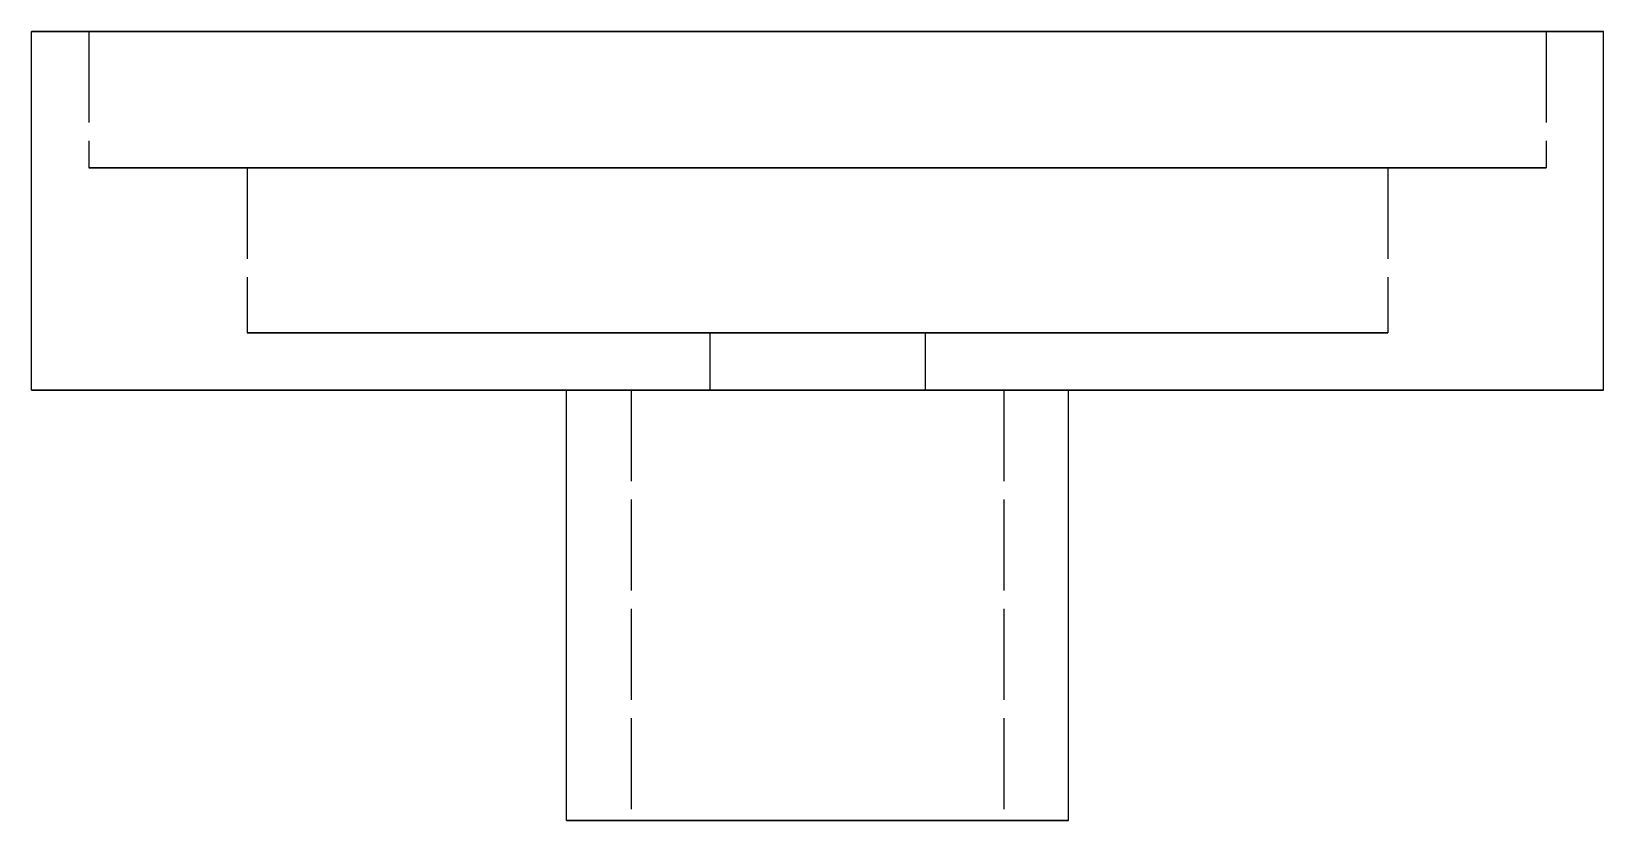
# Model space of a CAD drawing. Header units: millimetres. Extents: x -15 to 93, y 24 to 114.
# Drawn here: x 44.96 to 66.88, y 45.8 to 56.8 of the extents above; entities that cross this region are included whole.
import ezdxf

# ---------------------------------------------------------------- set-up
doc = ezdxf.new("R2010")
doc.units = ezdxf.units.MM
doc.linetypes.add('DASHED', pattern=[1.524, 1.27, -0.254])
doc.layers.add('HIDDEN', color=8, linetype='DASHED')
doc.layers.add('VISIBLE', color=7, linetype='CONTINUOUS')

msp = doc.modelspace()

# ---------------------------------------------------------------- linework, layer by layer
at = {"layer": 'HIDDEN'}
for points in [[(66.88, 56.8), (66.53206, 56.8), (66.18413, 56.8), (65.83619, 56.8), (65.48825, 56.8), (65.14032, 56.8), (64.79238, 56.8), (64.44444, 56.8), (64.09651, 56.8), (63.74857, 56.8), (63.40063, 56.8), (63.0527, 56.8), (62.70476, 56.8), (62.35683, 56.8), (62.00889, 56.8), (61.66095, 56.8), (61.31302, 56.8), (60.96508, 56.8), (60.61714, 56.8), (60.26921, 56.8), (59.92127, 56.8), (59.57333, 56.8), (59.2254, 56.8), (58.87746, 56.8), (58.52952, 56.8), (58.18159, 56.8), (57.83365, 56.8), (57.48571, 56.8), (57.13778, 56.8), (56.78984, 56.8), (56.4419, 56.8), (56.09397, 56.8), (55.74603, 56.8), (55.3981, 56.8), (55.05016, 56.8), (54.70222, 56.8), (54.35429, 56.8), (54.00635, 56.8), (53.65841, 56.8), (53.31048, 56.8), (52.96254, 56.8), (52.6146, 56.8), (52.26667, 56.8), (51.91873, 56.8), (51.57079, 56.8), (51.22286, 56.8), (50.87492, 56.8), (50.52698, 56.8), (50.17905, 56.8), (49.83111, 56.8), (49.48317, 56.8), (49.13524, 56.8), (48.7873, 56.8), (48.43937, 56.8), (48.09143, 56.8), (47.74349, 56.8), (47.39556, 56.8), (47.04762, 56.8), (46.69968, 56.8), (46.35175, 56.8), (46.00381, 56.8), (45.65587, 56.8), (45.30794, 56.8), (44.96, 56.8)], [(66.08, 56.8), (65.75746, 56.8), (65.43492, 56.8), (65.11238, 56.8), (64.78984, 56.8), (64.4673, 56.8), (64.14476, 56.8), (63.82222, 56.8), (63.49968, 56.8), (63.17714, 56.8), (62.8546, 56.8), (62.53206, 56.8), (62.20952, 56.8), (61.88698, 56.8), (61.56444, 56.8), (61.2419, 56.8), (60.91937, 56.8), (60.59683, 56.8), (60.27429, 56.8), (59.95175, 56.8), (59.62921, 56.8), (59.30667, 56.8), (58.98413, 56.8), (58.66159, 56.8), (58.33905, 56.8), (58.01651, 56.8), (57.69397, 56.8), (57.37143, 56.8), (57.04889, 56.8), (56.72635, 56.8), (56.40381, 56.8), (56.08127, 56.8), (55.75873, 56.8), (55.43619, 56.8), (55.11365, 56.8), (54.79111, 56.8), (54.46857, 56.8), (54.14603, 56.8), (53.82349, 56.8), (53.50095, 56.8), (53.17841, 56.8), (52.85587, 56.8), (52.53333, 56.8), (52.21079, 56.8), (51.88825, 56.8), (51.56571, 56.8), (51.24317, 56.8), (50.92063, 56.8), (50.5981, 56.8), (50.27556, 56.8), (49.95302, 56.8), (49.63048, 56.8), (49.30794, 56.8), (48.9854, 56.8), (48.66286, 56.8), (48.34032, 56.8), (48.01778, 56.8), (47.69524, 56.8), (47.3727, 56.8), (47.05016, 56.8), (46.72762, 56.8), (46.40508, 56.8), (46.08254, 56.8), (45.76, 56.8)], [(45.76, 56.8), (45.92127, 56.8), (46.08254, 56.8), (46.24381, 56.8), (46.40508, 56.8), (46.56635, 56.8), (46.72762, 56.8), (46.88889, 56.8), (47.05016, 56.8), (47.21143, 56.8), (47.3727, 56.8), (47.53397, 56.8), (47.69524, 56.8), (47.85651, 56.8), (48.01778, 56.8), (48.17905, 56.8), (48.34032, 56.8), (48.50159, 56.8), (48.66286, 56.8), (48.82413, 56.8), (48.9854, 56.8), (49.14667, 56.8), (49.30794, 56.8), (49.46921, 56.8), (49.63048, 56.8), (49.79175, 56.8), (49.95302, 56.8), (50.11429, 56.8), (50.27556, 56.8), (50.43683, 56.8), (50.5981, 56.8), (50.75937, 56.8), (50.92063, 56.8), (51.0819, 56.8), (51.24317, 56.8), (51.40444, 56.8), (51.56571, 56.8), (51.72698, 56.8), (51.88825, 56.8), (52.04952, 56.8), (52.21079, 56.8), (52.37206, 56.8), (52.53333, 56.8), (52.6946, 56.8), (52.85587, 56.8), (53.01714, 56.8), (53.17841, 56.8), (53.33968, 56.8), (53.50095, 56.8), (53.66222, 56.8), (53.82349, 56.8), (53.98476, 56.8), (54.14603, 56.8), (54.3073, 56.8), (54.46857, 56.8), (54.62984, 56.8), (54.79111, 56.8), (54.95238, 56.8), (55.11365, 56.8), (55.27492, 56.8), (55.43619, 56.8), (55.59746, 56.8), (55.75873, 56.8), (55.92, 56.8)], [(45.76, 56.8), (45.76, 54.9)], [(55.92, 56.8), (56.08127, 56.8), (56.24254, 56.8), (56.40381, 56.8), (56.56508, 56.8), (56.72635, 56.8), (56.88762, 56.8), (57.04889, 56.8), (57.21016, 56.8), (57.37143, 56.8), (57.5327, 56.8), (57.69397, 56.8), (57.85524, 56.8), (58.01651, 56.8), (58.17778, 56.8), (58.33905, 56.8), (58.50032, 56.8), (58.66159, 56.8), (58.82286, 56.8), (58.98413, 56.8), (59.1454, 56.8), (59.30667, 56.8), (59.46794, 56.8), (59.62921, 56.8), (59.79048, 56.8), (59.95175, 56.8), (60.11302, 56.8), (60.27429, 56.8), (60.43556, 56.8), (60.59683, 56.8), (60.7581, 56.8), (60.91937, 56.8), (61.08063, 56.8), (61.2419, 56.8), (61.40317, 56.8), (61.56444, 56.8), (61.72571, 56.8), (61.88698, 56.8), (62.04825, 56.8), (62.20952, 56.8), (62.37079, 56.8), (62.53206, 56.8), (62.69333, 56.8), (62.8546, 56.8), (63.01587, 56.8), (63.17714, 56.8), (63.33841, 56.8), (63.49968, 56.8), (63.66095, 56.8), (63.82222, 56.8), (63.98349, 56.8), (64.14476, 56.8), (64.30603, 56.8), (64.4673, 56.8), (64.62857, 56.8), (64.78984, 56.8), (64.95111, 56.8), (65.11238, 56.8), (65.27365, 56.8), (65.43492, 56.8), (65.59619, 56.8), (65.75746, 56.8), (65.91873, 56.8), (66.08, 56.8)], [(66.08, 56.8), (66.08, 54.9)], [(66.08, 54.9), (65.75746, 54.9), (65.43492, 54.9), (65.11238, 54.9), (64.78984, 54.9), (64.4673, 54.9), (64.14476, 54.9), (63.82222, 54.9), (63.49968, 54.9), (63.17714, 54.9), (62.8546, 54.9), (62.53206, 54.9), (62.20952, 54.9), (61.88698, 54.9), (61.56444, 54.9), (61.2419, 54.9), (60.91937, 54.9), (60.59683, 54.9), (60.27429, 54.9), (59.95175, 54.9), (59.62921, 54.9), (59.30667, 54.9), (58.98413, 54.9), (58.66159, 54.9), (58.33905, 54.9), (58.01651, 54.9), (57.69397, 54.9), (57.37143, 54.9), (57.04889, 54.9), (56.72635, 54.9), (56.40381, 54.9), (56.08127, 54.9), (55.75873, 54.9), (55.43619, 54.9), (55.11365, 54.9), (54.79111, 54.9), (54.46857, 54.9), (54.14603, 54.9), (53.82349, 54.9), (53.50095, 54.9), (53.17841, 54.9), (52.85587, 54.9), (52.53333, 54.9), (52.21079, 54.9), (51.88825, 54.9), (51.56571, 54.9), (51.24317, 54.9), (50.92063, 54.9), (50.5981, 54.9), (50.27556, 54.9), (49.95302, 54.9), (49.63048, 54.9), (49.30794, 54.9), (48.9854, 54.9), (48.66286, 54.9), (48.34032, 54.9), (48.01778, 54.9), (47.69524, 54.9), (47.3727, 54.9), (47.05016, 54.9), (46.72762, 54.9), (46.40508, 54.9), (46.08254, 54.9), (45.76, 54.9)], [(45.76, 54.9), (45.92127, 54.9), (46.08254, 54.9), (46.24381, 54.9), (46.40508, 54.9), (46.56635, 54.9), (46.72762, 54.9), (46.88889, 54.9), (47.05016, 54.9), (47.21143, 54.9), (47.3727, 54.9), (47.53397, 54.9), (47.69524, 54.9), (47.85651, 54.9), (48.01778, 54.9), (48.17905, 54.9), (48.34032, 54.9), (48.50159, 54.9), (48.66286, 54.9), (48.82413, 54.9), (48.9854, 54.9), (49.14667, 54.9), (49.30794, 54.9), (49.46921, 54.9), (49.63048, 54.9), (49.79175, 54.9), (49.95302, 54.9), (50.11429, 54.9), (50.27556, 54.9), (50.43683, 54.9), (50.5981, 54.9), (50.75937, 54.9), (50.92063, 54.9), (51.0819, 54.9), (51.24317, 54.9), (51.40444, 54.9), (51.56571, 54.9), (51.72698, 54.9), (51.88825, 54.9), (52.04952, 54.9), (52.21079, 54.9), (52.37206, 54.9), (52.53333, 54.9), (52.6946, 54.9), (52.85587, 54.9), (53.01714, 54.9), (53.17841, 54.9), (53.33968, 54.9), (53.50095, 54.9), (53.66222, 54.9), (53.82349, 54.9), (53.98476, 54.9), (54.14603, 54.9), (54.3073, 54.9), (54.46857, 54.9), (54.62984, 54.9), (54.79111, 54.9), (54.95238, 54.9), (55.11365, 54.9), (55.27492, 54.9), (55.43619, 54.9), (55.59746, 54.9), (55.75873, 54.9), (55.92, 54.9)], [(63.87, 54.9), (63.61762, 54.9), (63.36524, 54.9), (63.11286, 54.9), (62.86048, 54.9), (62.6081, 54.9), (62.35571, 54.9), (62.10333, 54.9), (61.85095, 54.9), (61.59857, 54.9), (61.34619, 54.9), (61.09381, 54.9), (60.84143, 54.9), (60.58905, 54.9), (60.33667, 54.9), (60.08429, 54.9), (59.8319, 54.9), (59.57952, 54.9), (59.32714, 54.9), (59.07476, 54.9), (58.82238, 54.9), (58.57, 54.9), (58.31762, 54.9), (58.06524, 54.9), (57.81286, 54.9), (57.56048, 54.9), (57.3081, 54.9), (57.05571, 54.9), (56.80333, 54.9), (56.55095, 54.9), (56.29857, 54.9), (56.04619, 54.9), (55.79381, 54.9), (55.54143, 54.9), (55.28905, 54.9), (55.03667, 54.9), (54.78429, 54.9), (54.5319, 54.9), (54.27952, 54.9), (54.02714, 54.9), (53.77476, 54.9), (53.52238, 54.9), (53.27, 54.9), (53.01762, 54.9), (52.76524, 54.9), (52.51286, 54.9), (52.26048, 54.9), (52.0081, 54.9), (51.75571, 54.9), (51.50333, 54.9), (51.25095, 54.9), (50.99857, 54.9), (50.74619, 54.9), (50.49381, 54.9), (50.24143, 54.9), (49.98905, 54.9), (49.73667, 54.9), (49.48429, 54.9), (49.2319, 54.9), (48.97952, 54.9), (48.72714, 54.9), (48.47476, 54.9), (48.22238, 54.9), (47.97, 54.9)], [(47.97, 54.9), (48.09619, 54.9), (48.22238, 54.9), (48.34857, 54.9), (48.47476, 54.9), (48.60095, 54.9), (48.72714, 54.9), (48.85333, 54.9), (48.97952, 54.9), (49.10571, 54.9), (49.2319, 54.9), (49.3581, 54.9), (49.48429, 54.9), (49.61048, 54.9), (49.73667, 54.9), (49.86286, 54.9), (49.98905, 54.9), (50.11524, 54.9), (50.24143, 54.9), (50.36762, 54.9), (50.49381, 54.9), (50.62, 54.9), (50.74619, 54.9), (50.87238, 54.9), (50.99857, 54.9), (51.12476, 54.9), (51.25095, 54.9), (51.37714, 54.9), (51.50333, 54.9), (51.62952, 54.9), (51.75571, 54.9), (51.8819, 54.9), (52.0081, 54.9), (52.13429, 54.9), (52.26048, 54.9), (52.38667, 54.9), (52.51286, 54.9), (52.63905, 54.9), (52.76524, 54.9), (52.89143, 54.9), (53.01762, 54.9), (53.14381, 54.9), (53.27, 54.9), (53.39619, 54.9), (53.52238, 54.9), (53.64857, 54.9), (53.77476, 54.9), (53.90095, 54.9), (54.02714, 54.9), (54.15333, 54.9), (54.27952, 54.9), (54.40571, 54.9), (54.5319, 54.9), (54.6581, 54.9), (54.78429, 54.9), (54.91048, 54.9), (55.03667, 54.9), (55.16286, 54.9), (55.28905, 54.9), (55.41524, 54.9), (55.54143, 54.9), (55.66762, 54.9), (55.79381, 54.9), (55.92, 54.9)], [(47.97, 54.9), (47.97, 52.6)], [(55.92, 54.9), (56.08127, 54.9), (56.24254, 54.9), (56.40381, 54.9), (56.56508, 54.9), (56.72635, 54.9), (56.88762, 54.9), (57.04889, 54.9), (57.21016, 54.9), (57.37143, 54.9), (57.5327, 54.9), (57.69397, 54.9), (57.85524, 54.9), (58.01651, 54.9), (58.17778, 54.9), (58.33905, 54.9), (58.50032, 54.9), (58.66159, 54.9), (58.82286, 54.9), (58.98413, 54.9), (59.1454, 54.9), (59.30667, 54.9), (59.46794, 54.9), (59.62921, 54.9), (59.79048, 54.9), (59.95175, 54.9), (60.11302, 54.9), (60.27429, 54.9), (60.43556, 54.9), (60.59683, 54.9), (60.7581, 54.9), (60.91937, 54.9), (61.08063, 54.9), (61.2419, 54.9), (61.40317, 54.9), (61.56444, 54.9), (61.72571, 54.9), (61.88698, 54.9), (62.04825, 54.9), (62.20952, 54.9), (62.37079, 54.9), (62.53206, 54.9), (62.69333, 54.9), (62.8546, 54.9), (63.01587, 54.9), (63.17714, 54.9), (63.33841, 54.9), (63.49968, 54.9), (63.66095, 54.9), (63.82222, 54.9), (63.98349, 54.9), (64.14476, 54.9), (64.30603, 54.9), (64.4673, 54.9), (64.62857, 54.9), (64.78984, 54.9), (64.95111, 54.9), (65.11238, 54.9), (65.27365, 54.9), (65.43492, 54.9), (65.59619, 54.9), (65.75746, 54.9), (65.91873, 54.9), (66.08, 54.9)], [(55.92, 54.9), (56.04619, 54.9), (56.17238, 54.9), (56.29857, 54.9), (56.42476, 54.9), (56.55095, 54.9), (56.67714, 54.9), (56.80333, 54.9), (56.92952, 54.9), (57.05571, 54.9), (57.1819, 54.9), (57.3081, 54.9), (57.43429, 54.9), (57.56048, 54.9), (57.68667, 54.9), (57.81286, 54.9), (57.93905, 54.9), (58.06524, 54.9), (58.19143, 54.9), (58.31762, 54.9), (58.44381, 54.9), (58.57, 54.9), (58.69619, 54.9), (58.82238, 54.9), (58.94857, 54.9), (59.07476, 54.9), (59.20095, 54.9), (59.32714, 54.9), (59.45333, 54.9), (59.57952, 54.9), (59.70571, 54.9), (59.8319, 54.9), (59.9581, 54.9), (60.08429, 54.9), (60.21048, 54.9), (60.33667, 54.9), (60.46286, 54.9), (60.58905, 54.9), (60.71524, 54.9), (60.84143, 54.9), (60.96762, 54.9), (61.09381, 54.9), (61.22, 54.9), (61.34619, 54.9), (61.47238, 54.9), (61.59857, 54.9), (61.72476, 54.9), (61.85095, 54.9), (61.97714, 54.9), (62.10333, 54.9), (62.22952, 54.9), (62.35571, 54.9), (62.4819, 54.9), (62.6081, 54.9), (62.73429, 54.9), (62.86048, 54.9), (62.98667, 54.9), (63.11286, 54.9), (63.23905, 54.9), (63.36524, 54.9), (63.49143, 54.9), (63.61762, 54.9), (63.74381, 54.9), (63.87, 54.9)], [(63.87, 54.9), (63.87, 52.6)], [(63.87, 52.6), (63.61762, 52.6), (63.36524, 52.6), (63.11286, 52.6), (62.86048, 52.6), (62.6081, 52.6), (62.35571, 52.6), (62.10333, 52.6), (61.85095, 52.6), (61.59857, 52.6), (61.34619, 52.6), (61.09381, 52.6), (60.84143, 52.6), (60.58905, 52.6), (60.33667, 52.6), (60.08429, 52.6), (59.8319, 52.6), (59.57952, 52.6), (59.32714, 52.6), (59.07476, 52.6), (58.82238, 52.6), (58.57, 52.6), (58.31762, 52.6), (58.06524, 52.6), (57.81286, 52.6), (57.56048, 52.6), (57.3081, 52.6), (57.05571, 52.6), (56.80333, 52.6), (56.55095, 52.6), (56.29857, 52.6), (56.04619, 52.6), (55.79381, 52.6), (55.54143, 52.6), (55.28905, 52.6), (55.03667, 52.6), (54.78429, 52.6), (54.5319, 52.6), (54.27952, 52.6), (54.02714, 52.6), (53.77476, 52.6), (53.52238, 52.6), (53.27, 52.6), (53.01762, 52.6), (52.76524, 52.6), (52.51286, 52.6), (52.26048, 52.6), (52.0081, 52.6), (51.75571, 52.6), (51.50333, 52.6), (51.25095, 52.6), (50.99857, 52.6), (50.74619, 52.6), (50.49381, 52.6), (50.24143, 52.6), (49.98905, 52.6), (49.73667, 52.6), (49.48429, 52.6), (49.2319, 52.6), (48.97952, 52.6), (48.72714, 52.6), (48.47476, 52.6), (48.22238, 52.6), (47.97, 52.6)], [(47.97, 52.6), (48.09619, 52.6), (48.22238, 52.6), (48.34857, 52.6), (48.47476, 52.6), (48.60095, 52.6), (48.72714, 52.6), (48.85333, 52.6), (48.97952, 52.6), (49.10571, 52.6), (49.2319, 52.6), (49.3581, 52.6), (49.48429, 52.6), (49.61048, 52.6), (49.73667, 52.6), (49.86286, 52.6), (49.98905, 52.6), (50.11524, 52.6), (50.24143, 52.6), (50.36762, 52.6), (50.49381, 52.6), (50.62, 52.6), (50.74619, 52.6), (50.87238, 52.6), (50.99857, 52.6), (51.12476, 52.6), (51.25095, 52.6), (51.37714, 52.6), (51.50333, 52.6), (51.62952, 52.6), (51.75571, 52.6), (51.8819, 52.6), (52.0081, 52.6), (52.13429, 52.6), (52.26048, 52.6), (52.38667, 52.6), (52.51286, 52.6), (52.63905, 52.6), (52.76524, 52.6), (52.89143, 52.6), (53.01762, 52.6), (53.14381, 52.6), (53.27, 52.6), (53.39619, 52.6), (53.52238, 52.6), (53.64857, 52.6), (53.77476, 52.6), (53.90095, 52.6), (54.02714, 52.6), (54.15333, 52.6), (54.27952, 52.6), (54.40571, 52.6), (54.5319, 52.6), (54.6581, 52.6), (54.78429, 52.6), (54.91048, 52.6), (55.03667, 52.6), (55.16286, 52.6), (55.28905, 52.6), (55.41524, 52.6), (55.54143, 52.6), (55.66762, 52.6), (55.79381, 52.6), (55.92, 52.6)], [(57.42, 52.6), (57.37238, 52.6), (57.32476, 52.6), (57.27714, 52.6), (57.22952, 52.6), (57.1819, 52.6), (57.13429, 52.6), (57.08667, 52.6), (57.03905, 52.6), (56.99143, 52.6), (56.94381, 52.6), (56.89619, 52.6), (56.84857, 52.6), (56.80095, 52.6), (56.75333, 52.6), (56.70571, 52.6), (56.6581, 52.6), (56.61048, 52.6), (56.56286, 52.6), (56.51524, 52.6), (56.46762, 52.6), (56.42, 52.6), (56.37238, 52.6), (56.32476, 52.6), (56.27714, 52.6), (56.22952, 52.6), (56.1819, 52.6), (56.13429, 52.6), (56.08667, 52.6), (56.03905, 52.6), (55.99143, 52.6), (55.94381, 52.6), (55.89619, 52.6), (55.84857, 52.6), (55.80095, 52.6), (55.75333, 52.6), (55.70571, 52.6), (55.6581, 52.6), (55.61048, 52.6), (55.56286, 52.6), (55.51524, 52.6), (55.46762, 52.6), (55.42, 52.6), (55.37238, 52.6), (55.32476, 52.6), (55.27714, 52.6), (55.22952, 52.6), (55.1819, 52.6), (55.13429, 52.6), (55.08667, 52.6), (55.03905, 52.6), (54.99143, 52.6), (54.94381, 52.6), (54.89619, 52.6), (54.84857, 52.6), (54.80095, 52.6), (54.75333, 52.6), (54.70571, 52.6), (54.6581, 52.6), (54.61048, 52.6), (54.56286, 52.6), (54.51524, 52.6), (54.46762, 52.6), (54.42, 52.6)], [(54.42, 52.6), (54.44381, 52.6), (54.46762, 52.6), (54.49143, 52.6), (54.51524, 52.6), (54.53905, 52.6), (54.56286, 52.6), (54.58667, 52.6), (54.61048, 52.6), (54.63429, 52.6), (54.6581, 52.6), (54.6819, 52.6), (54.70571, 52.6), (54.72952, 52.6), (54.75333, 52.6), (54.77714, 52.6), (54.80095, 52.6), (54.82476, 52.6), (54.84857, 52.6), (54.87238, 52.6), (54.89619, 52.6), (54.92, 52.6), (54.94381, 52.6), (54.96762, 52.6), (54.99143, 52.6), (55.01524, 52.6), (55.03905, 52.6), (55.06286, 52.6), (55.08667, 52.6), (55.11048, 52.6), (55.13429, 52.6), (55.1581, 52.6), (55.1819, 52.6), (55.20571, 52.6), (55.22952, 52.6), (55.25333, 52.6), (55.27714, 52.6), (55.30095, 52.6), (55.32476, 52.6), (55.34857, 52.6), (55.37238, 52.6), (55.39619, 52.6), (55.42, 52.6), (55.44381, 52.6), (55.46762, 52.6), (55.49143, 52.6), (55.51524, 52.6), (55.53905, 52.6), (55.56286, 52.6), (55.58667, 52.6), (55.61048, 52.6), (55.63429, 52.6), (55.6581, 52.6), (55.6819, 52.6), (55.70571, 52.6), (55.72952, 52.6), (55.75333, 52.6), (55.77714, 52.6), (55.80095, 52.6), (55.82476, 52.6), (55.84857, 52.6), (55.87238, 52.6), (55.89619, 52.6), (55.92, 52.6)], [(54.42, 52.6), (54.42, 51.8)], [(55.92, 52.6), (56.04619, 52.6), (56.17238, 52.6), (56.29857, 52.6), (56.42476, 52.6), (56.55095, 52.6), (56.67714, 52.6), (56.80333, 52.6), (56.92952, 52.6), (57.05571, 52.6), (57.1819, 52.6), (57.3081, 52.6), (57.43429, 52.6), (57.56048, 52.6), (57.68667, 52.6), (57.81286, 52.6), (57.93905, 52.6), (58.06524, 52.6), (58.19143, 52.6), (58.31762, 52.6), (58.44381, 52.6), (58.57, 52.6), (58.69619, 52.6), (58.82238, 52.6), (58.94857, 52.6), (59.07476, 52.6), (59.20095, 52.6), (59.32714, 52.6), (59.45333, 52.6), (59.57952, 52.6), (59.70571, 52.6), (59.8319, 52.6), (59.9581, 52.6), (60.08429, 52.6), (60.21048, 52.6), (60.33667, 52.6), (60.46286, 52.6), (60.58905, 52.6), (60.71524, 52.6), (60.84143, 52.6), (60.96762, 52.6), (61.09381, 52.6), (61.22, 52.6), (61.34619, 52.6), (61.47238, 52.6), (61.59857, 52.6), (61.72476, 52.6), (61.85095, 52.6), (61.97714, 52.6), (62.10333, 52.6), (62.22952, 52.6), (62.35571, 52.6), (62.4819, 52.6), (62.6081, 52.6), (62.73429, 52.6), (62.86048, 52.6), (62.98667, 52.6), (63.11286, 52.6), (63.23905, 52.6), (63.36524, 52.6), (63.49143, 52.6), (63.61762, 52.6), (63.74381, 52.6), (63.87, 52.6)], [(55.92, 52.6), (55.94381, 52.6), (55.96762, 52.6), (55.99143, 52.6), (56.01524, 52.6), (56.03905, 52.6), (56.06286, 52.6), (56.08667, 52.6), (56.11048, 52.6), (56.13429, 52.6), (56.1581, 52.6), (56.1819, 52.6), (56.20571, 52.6), (56.22952, 52.6), (56.25333, 52.6), (56.27714, 52.6), (56.30095, 52.6), (56.32476, 52.6), (56.34857, 52.6), (56.37238, 52.6), (56.39619, 52.6), (56.42, 52.6), (56.44381, 52.6), (56.46762, 52.6), (56.49143, 52.6), (56.51524, 52.6), (56.53905, 52.6), (56.56286, 52.6), (56.58667, 52.6), (56.61048, 52.6), (56.63429, 52.6), (56.6581, 52.6), (56.6819, 52.6), (56.70571, 52.6), (56.72952, 52.6), (56.75333, 52.6), (56.77714, 52.6), (56.80095, 52.6), (56.82476, 52.6), (56.84857, 52.6), (56.87238, 52.6), (56.89619, 52.6), (56.92, 52.6), (56.94381, 52.6), (56.96762, 52.6), (56.99143, 52.6), (57.01524, 52.6), (57.03905, 52.6), (57.06286, 52.6), (57.08667, 52.6), (57.11048, 52.6), (57.13429, 52.6), (57.1581, 52.6), (57.1819, 52.6), (57.20571, 52.6), (57.22952, 52.6), (57.25333, 52.6), (57.27714, 52.6), (57.30095, 52.6), (57.32476, 52.6), (57.34857, 52.6), (57.37238, 52.6), (57.39619, 52.6), (57.42, 52.6)], [(57.42, 52.6), (57.42, 51.8)], [(66.88, 51.8), (66.53206, 51.8), (66.18413, 51.8), (65.83619, 51.8), (65.48825, 51.8), (65.14032, 51.8), (64.79238, 51.8), (64.44444, 51.8), (64.09651, 51.8), (63.74857, 51.8), (63.40063, 51.8), (63.0527, 51.8), (62.70476, 51.8), (62.35683, 51.8), (62.00889, 51.8), (61.66095, 51.8), (61.31302, 51.8), (60.96508, 51.8), (60.61714, 51.8), (60.26921, 51.8), (59.92127, 51.8), (59.57333, 51.8), (59.2254, 51.8), (58.87746, 51.8), (58.52952, 51.8), (58.18159, 51.8), (57.83365, 51.8), (57.48571, 51.8), (57.13778, 51.8), (56.78984, 51.8), (56.4419, 51.8), (56.09397, 51.8), (55.74603, 51.8), (55.3981, 51.8), (55.05016, 51.8), (54.70222, 51.8), (54.35429, 51.8), (54.00635, 51.8), (53.65841, 51.8), (53.31048, 51.8), (52.96254, 51.8), (52.6146, 51.8), (52.26667, 51.8), (51.91873, 51.8), (51.57079, 51.8), (51.22286, 51.8), (50.87492, 51.8), (50.52698, 51.8), (50.17905, 51.8), (49.83111, 51.8), (49.48317, 51.8), (49.13524, 51.8), (48.7873, 51.8), (48.43937, 51.8), (48.09143, 51.8), (47.74349, 51.8), (47.39556, 51.8), (47.04762, 51.8), (46.69968, 51.8), (46.35175, 51.8), (46.00381, 51.8), (45.65587, 51.8), (45.30794, 51.8), (44.96, 51.8)], [(59.42, 51.8), (59.30889, 51.8), (59.19778, 51.8), (59.08667, 51.8), (58.97556, 51.8), (58.86444, 51.8), (58.75333, 51.8), (58.64222, 51.8), (58.53111, 51.8), (58.42, 51.8), (58.30889, 51.8), (58.19778, 51.8), (58.08667, 51.8), (57.97556, 51.8), (57.86444, 51.8), (57.75333, 51.8), (57.64222, 51.8), (57.53111, 51.8), (57.42, 51.8), (57.30889, 51.8), (57.19778, 51.8), (57.08667, 51.8), (56.97556, 51.8), (56.86444, 51.8), (56.75333, 51.8), (56.64222, 51.8), (56.53111, 51.8), (56.42, 51.8), (56.30889, 51.8), (56.19778, 51.8), (56.08667, 51.8), (55.97556, 51.8), (55.86444, 51.8), (55.75333, 51.8), (55.64222, 51.8), (55.53111, 51.8), (55.42, 51.8), (55.30889, 51.8), (55.19778, 51.8), (55.08667, 51.8), (54.97556, 51.8), (54.86444, 51.8), (54.75333, 51.8), (54.64222, 51.8), (54.53111, 51.8), (54.42, 51.8), (54.30889, 51.8), (54.19778, 51.8), (54.08667, 51.8), (53.97556, 51.8), (53.86444, 51.8), (53.75333, 51.8), (53.64222, 51.8), (53.53111, 51.8), (53.42, 51.8), (53.30889, 51.8), (53.19778, 51.8), (53.08667, 51.8), (52.97556, 51.8), (52.86444, 51.8), (52.75333, 51.8), (52.64222, 51.8), (52.53111, 51.8), (52.42, 51.8)], [(52.42, 51.8), (52.47556, 51.8), (52.53111, 51.8), (52.58667, 51.8), (52.64222, 51.8), (52.69778, 51.8), (52.75333, 51.8), (52.80889, 51.8), (52.86444, 51.8), (52.92, 51.8), (52.97556, 51.8), (53.03111, 51.8), (53.08667, 51.8), (53.14222, 51.8), (53.19778, 51.8), (53.25333, 51.8), (53.30889, 51.8), (53.36444, 51.8), (53.42, 51.8), (53.47556, 51.8), (53.53111, 51.8), (53.58667, 51.8), (53.64222, 51.8), (53.69778, 51.8), (53.75333, 51.8), (53.80889, 51.8), (53.86444, 51.8), (53.92, 51.8), (53.97556, 51.8), (54.03111, 51.8), (54.08667, 51.8), (54.14222, 51.8), (54.19778, 51.8), (54.25333, 51.8), (54.30889, 51.8), (54.36444, 51.8), (54.42, 51.8), (54.47556, 51.8), (54.53111, 51.8), (54.58667, 51.8), (54.64222, 51.8), (54.69778, 51.8), (54.75333, 51.8), (54.80889, 51.8), (54.86444, 51.8), (54.92, 51.8), (54.97556, 51.8), (55.03111, 51.8), (55.08667, 51.8), (55.14222, 51.8), (55.19778, 51.8), (55.25333, 51.8), (55.30889, 51.8), (55.36444, 51.8), (55.42, 51.8), (55.47556, 51.8), (55.53111, 51.8), (55.58667, 51.8), (55.64222, 51.8), (55.69778, 51.8), (55.75333, 51.8), (55.80889, 51.8), (55.86444, 51.8), (55.92, 51.8)], [(58.52, 51.8), (58.43746, 51.8), (58.35492, 51.8), (58.27238, 51.8), (58.18984, 51.8), (58.1073, 51.8), (58.02476, 51.8), (57.94222, 51.8), (57.85968, 51.8), (57.77714, 51.8), (57.6946, 51.8), (57.61206, 51.8), (57.52952, 51.8), (57.44698, 51.8), (57.36444, 51.8), (57.2819, 51.8), (57.19937, 51.8), (57.11683, 51.8), (57.03429, 51.8), (56.95175, 51.8), (56.86921, 51.8), (56.78667, 51.8), (56.70413, 51.8), (56.62159, 51.8), (56.53905, 51.8), (56.45651, 51.8), (56.37397, 51.8), (56.29143, 51.8), (56.20889, 51.8), (56.12635, 51.8), (56.04381, 51.8), (55.96127, 51.8), (55.87873, 51.8), (55.79619, 51.8), (55.71365, 51.8), (55.63111, 51.8), (55.54857, 51.8), (55.46603, 51.8), (55.38349, 51.8), (55.30095, 51.8), (55.21841, 51.8), (55.13587, 51.8), (55.05333, 51.8), (54.97079, 51.8), (54.88825, 51.8), (54.80571, 51.8), (54.72317, 51.8), (54.64063, 51.8), (54.5581, 51.8), (54.47556, 51.8), (54.39302, 51.8), (54.31048, 51.8), (54.22794, 51.8), (54.1454, 51.8), (54.06286, 51.8), (53.98032, 51.8), (53.89778, 51.8), (53.81524, 51.8), (53.7327, 51.8), (53.65016, 51.8), (53.56762, 51.8), (53.48508, 51.8), (53.40254, 51.8), (53.32, 51.8)], [(53.32, 51.8), (53.36127, 51.8), (53.40254, 51.8), (53.44381, 51.8), (53.48508, 51.8), (53.52635, 51.8), (53.56762, 51.8), (53.60889, 51.8), (53.65016, 51.8), (53.69143, 51.8), (53.7327, 51.8), (53.77397, 51.8), (53.81524, 51.8), (53.85651, 51.8), (53.89778, 51.8), (53.93905, 51.8), (53.98032, 51.8), (54.02159, 51.8), (54.06286, 51.8), (54.10413, 51.8), (54.1454, 51.8), (54.18667, 51.8), (54.22794, 51.8), (54.26921, 51.8), (54.31048, 51.8), (54.35175, 51.8), (54.39302, 51.8), (54.43429, 51.8), (54.47556, 51.8), (54.51683, 51.8), (54.5581, 51.8), (54.59937, 51.8), (54.64063, 51.8), (54.6819, 51.8), (54.72317, 51.8), (54.76444, 51.8), (54.80571, 51.8), (54.84698, 51.8), (54.88825, 51.8), (54.92952, 51.8), (54.97079, 51.8), (55.01206, 51.8), (55.05333, 51.8), (55.0946, 51.8), (55.13587, 51.8), (55.17714, 51.8), (55.21841, 51.8), (55.25968, 51.8), (55.30095, 51.8), (55.34222, 51.8), (55.38349, 51.8), (55.42476, 51.8), (55.46603, 51.8), (55.5073, 51.8), (55.54857, 51.8), (55.58984, 51.8), (55.63111, 51.8), (55.67238, 51.8), (55.71365, 51.8), (55.75492, 51.8), (55.79619, 51.8), (55.83746, 51.8), (55.87873, 51.8), (55.92, 51.8)], [(53.32, 51.8), (53.32, 45.8)], [(57.42, 51.8), (57.37238, 51.8), (57.32476, 51.8), (57.27714, 51.8), (57.22952, 51.8), (57.1819, 51.8), (57.13429, 51.8), (57.08667, 51.8), (57.03905, 51.8), (56.99143, 51.8), (56.94381, 51.8), (56.89619, 51.8), (56.84857, 51.8), (56.80095, 51.8), (56.75333, 51.8), (56.70571, 51.8), (56.6581, 51.8), (56.61048, 51.8), (56.56286, 51.8), (56.51524, 51.8), (56.46762, 51.8), (56.42, 51.8), (56.37238, 51.8), (56.32476, 51.8), (56.27714, 51.8), (56.22952, 51.8), (56.1819, 51.8), (56.13429, 51.8), (56.08667, 51.8), (56.03905, 51.8), (55.99143, 51.8), (55.94381, 51.8), (55.89619, 51.8), (55.84857, 51.8), (55.80095, 51.8), (55.75333, 51.8), (55.70571, 51.8), (55.6581, 51.8), (55.61048, 51.8), (55.56286, 51.8), (55.51524, 51.8), (55.46762, 51.8), (55.42, 51.8), (55.37238, 51.8), (55.32476, 51.8), (55.27714, 51.8), (55.22952, 51.8), (55.1819, 51.8), (55.13429, 51.8), (55.08667, 51.8), (55.03905, 51.8), (54.99143, 51.8), (54.94381, 51.8), (54.89619, 51.8), (54.84857, 51.8), (54.80095, 51.8), (54.75333, 51.8), (54.70571, 51.8), (54.6581, 51.8), (54.61048, 51.8), (54.56286, 51.8), (54.51524, 51.8), (54.46762, 51.8), (54.42, 51.8)], [(54.42, 51.8), (54.44381, 51.8), (54.46762, 51.8), (54.49143, 51.8), (54.51524, 51.8), (54.53905, 51.8), (54.56286, 51.8), (54.58667, 51.8), (54.61048, 51.8), (54.63429, 51.8), (54.6581, 51.8), (54.6819, 51.8), (54.70571, 51.8), (54.72952, 51.8), (54.75333, 51.8), (54.77714, 51.8), (54.80095, 51.8), (54.82476, 51.8), (54.84857, 51.8), (54.87238, 51.8), (54.89619, 51.8), (54.92, 51.8), (54.94381, 51.8), (54.96762, 51.8), (54.99143, 51.8), (55.01524, 51.8), (55.03905, 51.8), (55.06286, 51.8), (55.08667, 51.8), (55.11048, 51.8), (55.13429, 51.8), (55.1581, 51.8), (55.1819, 51.8), (55.20571, 51.8), (55.22952, 51.8), (55.25333, 51.8), (55.27714, 51.8), (55.30095, 51.8), (55.32476, 51.8), (55.34857, 51.8), (55.37238, 51.8), (55.39619, 51.8), (55.42, 51.8), (55.44381, 51.8), (55.46762, 51.8), (55.49143, 51.8), (55.51524, 51.8), (55.53905, 51.8), (55.56286, 51.8), (55.58667, 51.8), (55.61048, 51.8), (55.63429, 51.8), (55.6581, 51.8), (55.6819, 51.8), (55.70571, 51.8), (55.72952, 51.8), (55.75333, 51.8), (55.77714, 51.8), (55.80095, 51.8), (55.82476, 51.8), (55.84857, 51.8), (55.87238, 51.8), (55.89619, 51.8), (55.92, 51.8)], [(55.92, 51.8), (55.97556, 51.8), (56.03111, 51.8), (56.08667, 51.8), (56.14222, 51.8), (56.19778, 51.8), (56.25333, 51.8), (56.30889, 51.8), (56.36444, 51.8), (56.42, 51.8), (56.47556, 51.8), (56.53111, 51.8), (56.58667, 51.8), (56.64222, 51.8), (56.69778, 51.8), (56.75333, 51.8), (56.80889, 51.8), (56.86444, 51.8), (56.92, 51.8), (56.97556, 51.8), (57.03111, 51.8), (57.08667, 51.8), (57.14222, 51.8), (57.19778, 51.8), (57.25333, 51.8), (57.30889, 51.8), (57.36444, 51.8), (57.42, 51.8), (57.47556, 51.8), (57.53111, 51.8), (57.58667, 51.8), (57.64222, 51.8), (57.69778, 51.8), (57.75333, 51.8), (57.80889, 51.8), (57.86444, 51.8), (57.92, 51.8), (57.97556, 51.8), (58.03111, 51.8), (58.08667, 51.8), (58.14222, 51.8), (58.19778, 51.8), (58.25333, 51.8), (58.30889, 51.8), (58.36444, 51.8), (58.42, 51.8), (58.47556, 51.8), (58.53111, 51.8), (58.58667, 51.8), (58.64222, 51.8), (58.69778, 51.8), (58.75333, 51.8), (58.80889, 51.8), (58.86444, 51.8), (58.92, 51.8), (58.97556, 51.8), (59.03111, 51.8), (59.08667, 51.8), (59.14222, 51.8), (59.19778, 51.8), (59.25333, 51.8), (59.30889, 51.8), (59.36444, 51.8), (59.42, 51.8)], [(55.92, 51.8), (55.94381, 51.8), (55.96762, 51.8), (55.99143, 51.8), (56.01524, 51.8), (56.03905, 51.8), (56.06286, 51.8), (56.08667, 51.8), (56.11048, 51.8), (56.13429, 51.8), (56.1581, 51.8), (56.1819, 51.8), (56.20571, 51.8), (56.22952, 51.8), (56.25333, 51.8), (56.27714, 51.8), (56.30095, 51.8), (56.32476, 51.8), (56.34857, 51.8), (56.37238, 51.8), (56.39619, 51.8), (56.42, 51.8), (56.44381, 51.8), (56.46762, 51.8), (56.49143, 51.8), (56.51524, 51.8), (56.53905, 51.8), (56.56286, 51.8), (56.58667, 51.8), (56.61048, 51.8), (56.63429, 51.8), (56.6581, 51.8), (56.6819, 51.8), (56.70571, 51.8), (56.72952, 51.8), (56.75333, 51.8), (56.77714, 51.8), (56.80095, 51.8), (56.82476, 51.8), (56.84857, 51.8), (56.87238, 51.8), (56.89619, 51.8), (56.92, 51.8), (56.94381, 51.8), (56.96762, 51.8), (56.99143, 51.8), (57.01524, 51.8), (57.03905, 51.8), (57.06286, 51.8), (57.08667, 51.8), (57.11048, 51.8), (57.13429, 51.8), (57.1581, 51.8), (57.1819, 51.8), (57.20571, 51.8), (57.22952, 51.8), (57.25333, 51.8), (57.27714, 51.8), (57.30095, 51.8), (57.32476, 51.8), (57.34857, 51.8), (57.37238, 51.8), (57.39619, 51.8), (57.42, 51.8)], [(55.92, 51.8), (55.96127, 51.8), (56.00254, 51.8), (56.04381, 51.8), (56.08508, 51.8), (56.12635, 51.8), (56.16762, 51.8), (56.20889, 51.8), (56.25016, 51.8), (56.29143, 51.8), (56.3327, 51.8), (56.37397, 51.8), (56.41524, 51.8), (56.45651, 51.8), (56.49778, 51.8), (56.53905, 51.8), (56.58032, 51.8), (56.62159, 51.8), (56.66286, 51.8), (56.70413, 51.8), (56.7454, 51.8), (56.78667, 51.8), (56.82794, 51.8), (56.86921, 51.8), (56.91048, 51.8), (56.95175, 51.8), (56.99302, 51.8), (57.03429, 51.8), (57.07556, 51.8), (57.11683, 51.8), (57.1581, 51.8), (57.19937, 51.8), (57.24063, 51.8), (57.2819, 51.8), (57.32317, 51.8), (57.36444, 51.8), (57.40571, 51.8), (57.44698, 51.8), (57.48825, 51.8), (57.52952, 51.8), (57.57079, 51.8), (57.61206, 51.8), (57.65333, 51.8), (57.6946, 51.8), (57.73587, 51.8), (57.77714, 51.8), (57.81841, 51.8), (57.85968, 51.8), (57.90095, 51.8), (57.94222, 51.8), (57.98349, 51.8), (58.02476, 51.8), (58.06603, 51.8), (58.1073, 51.8), (58.14857, 51.8), (58.18984, 51.8), (58.23111, 51.8), (58.27238, 51.8), (58.31365, 51.8), (58.35492, 51.8), (58.39619, 51.8), (58.43746, 51.8), (58.47873, 51.8), (58.52, 51.8)], [(58.52, 51.8), (58.52, 45.8)], [(59.42, 45.8), (59.30889, 45.8), (59.19778, 45.8), (59.08667, 45.8), (58.97556, 45.8), (58.86444, 45.8), (58.75333, 45.8), (58.64222, 45.8), (58.53111, 45.8), (58.42, 45.8), (58.30889, 45.8), (58.19778, 45.8), (58.08667, 45.8), (57.97556, 45.8), (57.86444, 45.8), (57.75333, 45.8), (57.64222, 45.8), (57.53111, 45.8), (57.42, 45.8), (57.30889, 45.8), (57.19778, 45.8), (57.08667, 45.8), (56.97556, 45.8), (56.86444, 45.8), (56.75333, 45.8), (56.64222, 45.8), (56.53111, 45.8), (56.42, 45.8), (56.30889, 45.8), (56.19778, 45.8), (56.08667, 45.8), (55.97556, 45.8), (55.86444, 45.8), (55.75333, 45.8), (55.64222, 45.8), (55.53111, 45.8), (55.42, 45.8), (55.30889, 45.8), (55.19778, 45.8), (55.08667, 45.8), (54.97556, 45.8), (54.86444, 45.8), (54.75333, 45.8), (54.64222, 45.8), (54.53111, 45.8), (54.42, 45.8), (54.30889, 45.8), (54.19778, 45.8), (54.08667, 45.8), (53.97556, 45.8), (53.86444, 45.8), (53.75333, 45.8), (53.64222, 45.8), (53.53111, 45.8), (53.42, 45.8), (53.30889, 45.8), (53.19778, 45.8), (53.08667, 45.8), (52.97556, 45.8), (52.86444, 45.8), (52.75333, 45.8), (52.64222, 45.8), (52.53111, 45.8), (52.42, 45.8)], [(58.52, 45.8), (58.43746, 45.8), (58.35492, 45.8), (58.27238, 45.8), (58.18984, 45.8), (58.1073, 45.8), (58.02476, 45.8), (57.94222, 45.8), (57.85968, 45.8), (57.77714, 45.8), (57.6946, 45.8), (57.61206, 45.8), (57.52952, 45.8), (57.44698, 45.8), (57.36444, 45.8), (57.2819, 45.8), (57.19937, 45.8), (57.11683, 45.8), (57.03429, 45.8), (56.95175, 45.8), (56.86921, 45.8), (56.78667, 45.8), (56.70413, 45.8), (56.62159, 45.8), (56.53905, 45.8), (56.45651, 45.8), (56.37397, 45.8), (56.29143, 45.8), (56.20889, 45.8), (56.12635, 45.8), (56.04381, 45.8), (55.96127, 45.8), (55.87873, 45.8), (55.79619, 45.8), (55.71365, 45.8), (55.63111, 45.8), (55.54857, 45.8), (55.46603, 45.8), (55.38349, 45.8), (55.30095, 45.8), (55.21841, 45.8), (55.13587, 45.8), (55.05333, 45.8), (54.97079, 45.8), (54.88825, 45.8), (54.80571, 45.8), (54.72317, 45.8), (54.64063, 45.8), (54.5581, 45.8), (54.47556, 45.8), (54.39302, 45.8), (54.31048, 45.8), (54.22794, 45.8), (54.1454, 45.8), (54.06286, 45.8), (53.98032, 45.8), (53.89778, 45.8), (53.81524, 45.8), (53.7327, 45.8), (53.65016, 45.8), (53.56762, 45.8), (53.48508, 45.8), (53.40254, 45.8), (53.32, 45.8)], [(53.32, 45.8), (53.36127, 45.8), (53.40254, 45.8), (53.44381, 45.8), (53.48508, 45.8), (53.52635, 45.8), (53.56762, 45.8), (53.60889, 45.8), (53.65016, 45.8), (53.69143, 45.8), (53.7327, 45.8), (53.77397, 45.8), (53.81524, 45.8), (53.85651, 45.8), (53.89778, 45.8), (53.93905, 45.8), (53.98032, 45.8), (54.02159, 45.8), (54.06286, 45.8), (54.10413, 45.8), (54.1454, 45.8), (54.18667, 45.8), (54.22794, 45.8), (54.26921, 45.8), (54.31048, 45.8), (54.35175, 45.8), (54.39302, 45.8), (54.43429, 45.8), (54.47556, 45.8), (54.51683, 45.8), (54.5581, 45.8), (54.59937, 45.8), (54.64063, 45.8), (54.6819, 45.8), (54.72317, 45.8), (54.76444, 45.8), (54.80571, 45.8), (54.84698, 45.8), (54.88825, 45.8), (54.92952, 45.8), (54.97079, 45.8), (55.01206, 45.8), (55.05333, 45.8), (55.0946, 45.8), (55.13587, 45.8), (55.17714, 45.8), (55.21841, 45.8), (55.25968, 45.8), (55.30095, 45.8), (55.34222, 45.8), (55.38349, 45.8), (55.42476, 45.8), (55.46603, 45.8), (55.5073, 45.8), (55.54857, 45.8), (55.58984, 45.8), (55.63111, 45.8), (55.67238, 45.8), (55.71365, 45.8), (55.75492, 45.8), (55.79619, 45.8), (55.83746, 45.8), (55.87873, 45.8), (55.92, 45.8)], [(55.92, 45.8), (55.96127, 45.8), (56.00254, 45.8), (56.04381, 45.8), (56.08508, 45.8), (56.12635, 45.8), (56.16762, 45.8), (56.20889, 45.8), (56.25016, 45.8), (56.29143, 45.8), (56.3327, 45.8), (56.37397, 45.8), (56.41524, 45.8), (56.45651, 45.8), (56.49778, 45.8), (56.53905, 45.8), (56.58032, 45.8), (56.62159, 45.8), (56.66286, 45.8), (56.70413, 45.8), (56.7454, 45.8), (56.78667, 45.8), (56.82794, 45.8), (56.86921, 45.8), (56.91048, 45.8), (56.95175, 45.8), (56.99302, 45.8), (57.03429, 45.8), (57.07556, 45.8), (57.11683, 45.8), (57.1581, 45.8), (57.19937, 45.8), (57.24063, 45.8), (57.2819, 45.8), (57.32317, 45.8), (57.36444, 45.8), (57.40571, 45.8), (57.44698, 45.8), (57.48825, 45.8), (57.52952, 45.8), (57.57079, 45.8), (57.61206, 45.8), (57.65333, 45.8), (57.6946, 45.8), (57.73587, 45.8), (57.77714, 45.8), (57.81841, 45.8), (57.85968, 45.8), (57.90095, 45.8), (57.94222, 45.8), (57.98349, 45.8), (58.02476, 45.8), (58.06603, 45.8), (58.1073, 45.8), (58.14857, 45.8), (58.18984, 45.8), (58.23111, 45.8), (58.27238, 45.8), (58.31365, 45.8), (58.35492, 45.8), (58.39619, 45.8), (58.43746, 45.8), (58.47873, 45.8), (58.52, 45.8)]]:
    msp.add_lwpolyline(points, dxfattribs=at)
at = {"layer": 'VISIBLE'}
for points in [[(44.96, 56.8), (45.13397, 56.8), (45.30794, 56.8), (45.4819, 56.8), (45.65587, 56.8), (45.82984, 56.8), (46.00381, 56.8), (46.17778, 56.8), (46.35175, 56.8), (46.52571, 56.8), (46.69968, 56.8), (46.87365, 56.8), (47.04762, 56.8), (47.22159, 56.8), (47.39556, 56.8), (47.56952, 56.8), (47.74349, 56.8), (47.91746, 56.8), (48.09143, 56.8), (48.2654, 56.8), (48.43937, 56.8), (48.61333, 56.8), (48.7873, 56.8), (48.96127, 56.8), (49.13524, 56.8), (49.30921, 56.8), (49.48317, 56.8), (49.65714, 56.8), (49.83111, 56.8), (50.00508, 56.8), (50.17905, 56.8), (50.35302, 56.8), (50.52698, 56.8), (50.70095, 56.8), (50.87492, 56.8), (51.04889, 56.8), (51.22286, 56.8), (51.39683, 56.8), (51.57079, 56.8), (51.74476, 56.8), (51.91873, 56.8), (52.0927, 56.8), (52.26667, 56.8), (52.44063, 56.8), (52.6146, 56.8), (52.78857, 56.8), (52.96254, 56.8), (53.13651, 56.8), (53.31048, 56.8), (53.48444, 56.8), (53.65841, 56.8), (53.83238, 56.8), (54.00635, 56.8), (54.18032, 56.8), (54.35429, 56.8), (54.52825, 56.8), (54.70222, 56.8), (54.87619, 56.8), (55.05016, 56.8), (55.22413, 56.8), (55.3981, 56.8), (55.57206, 56.8), (55.74603, 56.8), (55.92, 56.8)], [(44.96, 51.8), (44.96, 56.8)], [(55.92, 56.8), (56.09397, 56.8), (56.26794, 56.8), (56.4419, 56.8), (56.61587, 56.8), (56.78984, 56.8), (56.96381, 56.8), (57.13778, 56.8), (57.31175, 56.8), (57.48571, 56.8), (57.65968, 56.8), (57.83365, 56.8), (58.00762, 56.8), (58.18159, 56.8), (58.35556, 56.8), (58.52952, 56.8), (58.70349, 56.8), (58.87746, 56.8), (59.05143, 56.8), (59.2254, 56.8), (59.39937, 56.8), (59.57333, 56.8), (59.7473, 56.8), (59.92127, 56.8), (60.09524, 56.8), (60.26921, 56.8), (60.44317, 56.8), (60.61714, 56.8), (60.79111, 56.8), (60.96508, 56.8), (61.13905, 56.8), (61.31302, 56.8), (61.48698, 56.8), (61.66095, 56.8), (61.83492, 56.8), (62.00889, 56.8), (62.18286, 56.8), (62.35683, 56.8), (62.53079, 56.8), (62.70476, 56.8), (62.87873, 56.8), (63.0527, 56.8), (63.22667, 56.8), (63.40063, 56.8), (63.5746, 56.8), (63.74857, 56.8), (63.92254, 56.8), (64.09651, 56.8), (64.27048, 56.8), (64.44444, 56.8), (64.61841, 56.8), (64.79238, 56.8), (64.96635, 56.8), (65.14032, 56.8), (65.31429, 56.8), (65.48825, 56.8), (65.66222, 56.8), (65.83619, 56.8), (66.01016, 56.8), (66.18413, 56.8), (66.3581, 56.8), (66.53206, 56.8), (66.70603, 56.8), (66.88, 56.8)], [(66.88, 51.8), (66.88, 56.8)], [(44.96, 51.8), (45.13397, 51.8), (45.30794, 51.8), (45.4819, 51.8), (45.65587, 51.8), (45.82984, 51.8), (46.00381, 51.8), (46.17778, 51.8), (46.35175, 51.8), (46.52571, 51.8), (46.69968, 51.8), (46.87365, 51.8), (47.04762, 51.8), (47.22159, 51.8), (47.39556, 51.8), (47.56952, 51.8), (47.74349, 51.8), (47.91746, 51.8), (48.09143, 51.8), (48.2654, 51.8), (48.43937, 51.8), (48.61333, 51.8), (48.7873, 51.8), (48.96127, 51.8), (49.13524, 51.8), (49.30921, 51.8), (49.48317, 51.8), (49.65714, 51.8), (49.83111, 51.8), (50.00508, 51.8), (50.17905, 51.8), (50.35302, 51.8), (50.52698, 51.8), (50.70095, 51.8), (50.87492, 51.8), (51.04889, 51.8), (51.22286, 51.8), (51.39683, 51.8), (51.57079, 51.8), (51.74476, 51.8), (51.91873, 51.8), (52.0927, 51.8), (52.26667, 51.8), (52.44063, 51.8), (52.6146, 51.8), (52.78857, 51.8), (52.96254, 51.8), (53.13651, 51.8), (53.31048, 51.8), (53.48444, 51.8), (53.65841, 51.8), (53.83238, 51.8), (54.00635, 51.8), (54.18032, 51.8), (54.35429, 51.8), (54.52825, 51.8), (54.70222, 51.8), (54.87619, 51.8), (55.05016, 51.8), (55.22413, 51.8), (55.3981, 51.8), (55.57206, 51.8), (55.74603, 51.8), (55.92, 51.8)], [(52.42, 45.8), (52.42, 51.8)], [(55.92, 51.8), (56.09397, 51.8), (56.26794, 51.8), (56.4419, 51.8), (56.61587, 51.8), (56.78984, 51.8), (56.96381, 51.8), (57.13778, 51.8), (57.31175, 51.8), (57.48571, 51.8), (57.65968, 51.8), (57.83365, 51.8), (58.00762, 51.8), (58.18159, 51.8), (58.35556, 51.8), (58.52952, 51.8), (58.70349, 51.8), (58.87746, 51.8), (59.05143, 51.8), (59.2254, 51.8), (59.39937, 51.8), (59.57333, 51.8), (59.7473, 51.8), (59.92127, 51.8), (60.09524, 51.8), (60.26921, 51.8), (60.44317, 51.8), (60.61714, 51.8), (60.79111, 51.8), (60.96508, 51.8), (61.13905, 51.8), (61.31302, 51.8), (61.48698, 51.8), (61.66095, 51.8), (61.83492, 51.8), (62.00889, 51.8), (62.18286, 51.8), (62.35683, 51.8), (62.53079, 51.8), (62.70476, 51.8), (62.87873, 51.8), (63.0527, 51.8), (63.22667, 51.8), (63.40063, 51.8), (63.5746, 51.8), (63.74857, 51.8), (63.92254, 51.8), (64.09651, 51.8), (64.27048, 51.8), (64.44444, 51.8), (64.61841, 51.8), (64.79238, 51.8), (64.96635, 51.8), (65.14032, 51.8), (65.31429, 51.8), (65.48825, 51.8), (65.66222, 51.8), (65.83619, 51.8), (66.01016, 51.8), (66.18413, 51.8), (66.3581, 51.8), (66.53206, 51.8), (66.70603, 51.8), (66.88, 51.8)], [(59.42, 45.8), (59.42, 51.8)], [(52.42, 45.8), (52.47556, 45.8), (52.53111, 45.8), (52.58667, 45.8), (52.64222, 45.8), (52.69778, 45.8), (52.75333, 45.8), (52.80889, 45.8), (52.86444, 45.8), (52.92, 45.8), (52.97556, 45.8), (53.03111, 45.8), (53.08667, 45.8), (53.14222, 45.8), (53.19778, 45.8), (53.25333, 45.8), (53.30889, 45.8), (53.36444, 45.8), (53.42, 45.8), (53.47556, 45.8), (53.53111, 45.8), (53.58667, 45.8), (53.64222, 45.8), (53.69778, 45.8), (53.75333, 45.8), (53.80889, 45.8), (53.86444, 45.8), (53.92, 45.8), (53.97556, 45.8), (54.03111, 45.8), (54.08667, 45.8), (54.14222, 45.8), (54.19778, 45.8), (54.25333, 45.8), (54.30889, 45.8), (54.36444, 45.8), (54.42, 45.8), (54.47556, 45.8), (54.53111, 45.8), (54.58667, 45.8), (54.64222, 45.8), (54.69778, 45.8), (54.75333, 45.8), (54.80889, 45.8), (54.86444, 45.8), (54.92, 45.8), (54.97556, 45.8), (55.03111, 45.8), (55.08667, 45.8), (55.14222, 45.8), (55.19778, 45.8), (55.25333, 45.8), (55.30889, 45.8), (55.36444, 45.8), (55.42, 45.8), (55.47556, 45.8), (55.53111, 45.8), (55.58667, 45.8), (55.64222, 45.8), (55.69778, 45.8), (55.75333, 45.8), (55.80889, 45.8), (55.86444, 45.8), (55.92, 45.8)], [(55.92, 45.8), (55.97556, 45.8), (56.03111, 45.8), (56.08667, 45.8), (56.14222, 45.8), (56.19778, 45.8), (56.25333, 45.8), (56.30889, 45.8), (56.36444, 45.8), (56.42, 45.8), (56.47556, 45.8), (56.53111, 45.8), (56.58667, 45.8), (56.64222, 45.8), (56.69778, 45.8), (56.75333, 45.8), (56.80889, 45.8), (56.86444, 45.8), (56.92, 45.8), (56.97556, 45.8), (57.03111, 45.8), (57.08667, 45.8), (57.14222, 45.8), (57.19778, 45.8), (57.25333, 45.8), (57.30889, 45.8), (57.36444, 45.8), (57.42, 45.8), (57.47556, 45.8), (57.53111, 45.8), (57.58667, 45.8), (57.64222, 45.8), (57.69778, 45.8), (57.75333, 45.8), (57.80889, 45.8), (57.86444, 45.8), (57.92, 45.8), (57.97556, 45.8), (58.03111, 45.8), (58.08667, 45.8), (58.14222, 45.8), (58.19778, 45.8), (58.25333, 45.8), (58.30889, 45.8), (58.36444, 45.8), (58.42, 45.8), (58.47556, 45.8), (58.53111, 45.8), (58.58667, 45.8), (58.64222, 45.8), (58.69778, 45.8), (58.75333, 45.8), (58.80889, 45.8), (58.86444, 45.8), (58.92, 45.8), (58.97556, 45.8), (59.03111, 45.8), (59.08667, 45.8), (59.14222, 45.8), (59.19778, 45.8), (59.25333, 45.8), (59.30889, 45.8), (59.36444, 45.8), (59.42, 45.8)]]:
    msp.add_lwpolyline(points, dxfattribs=at)

doc.saveas('drawing.dxf')
